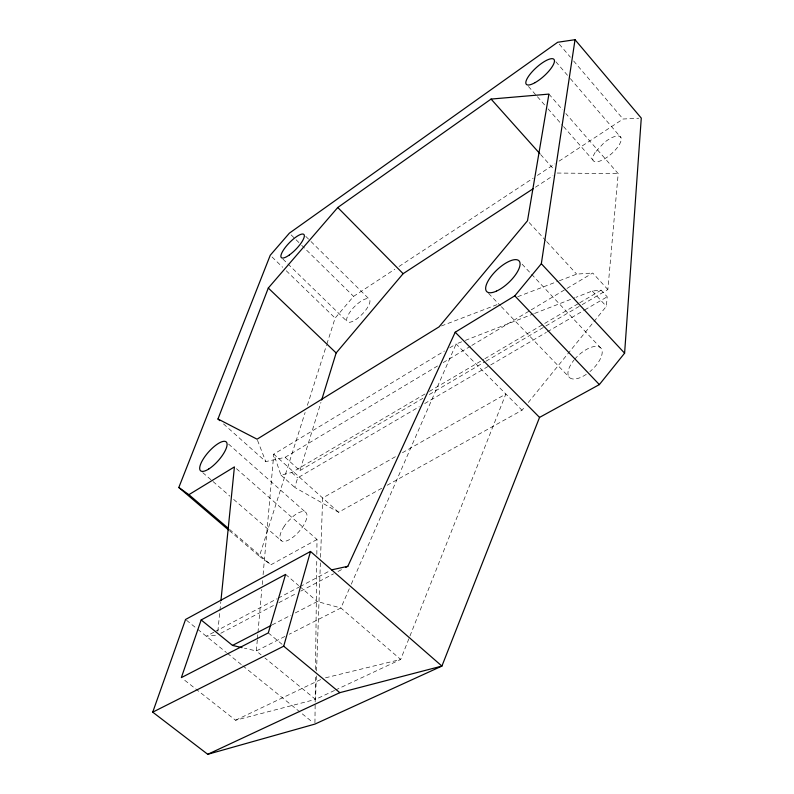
<?xml version="1.0" encoding="UTF-8"?>
<svg xmlns="http://www.w3.org/2000/svg" width="794" height="794" viewBox="0 0 794 794"><rect width="100%" height="100%" fill="white"/><g stroke="black" fill="none" stroke-linecap="round" stroke-linejoin="round"><path stroke-width="0.6" stroke-dasharray="3.97 2.98" d="M314.94 722.848L315.486 674.523M315.536 669.57L316.776 559.304M316.836 554.351L317.005 539.483L234.419 466.902M316.359 675.912L315.526 699.385L235.55 720.237L183.285 679.138M316.538 670.97L320.399 562.241M320.568 557.299L322.672 497.997L397.02 455.786M257.316 639.895L256.333 650.961L261.107 654.871M257.425 638.664L257.861 633.741M257.971 632.51L261.782 589.466M262.219 584.543L262.655 579.62M263.092 574.707L273.771 454.158L444.451 351.027M528.248 402.548L606.348 306.345L607.202 296.787L601.127 290.167L592.215 291.011L576.067 297.293M582.181 304.628L607.847 289.542L618.198 173.638L565.834 113.522M217.844 631.329L219.819 611.698M219.948 610.477L220.811 601.882M381.735 488.26L338.581 512.259L294.753 487.407L297.69 477.859L419.361 406.677M223.491 423.907L265.782 461.592L285.125 457.314L299.924 470.614L320.935 402.369M317.005 539.483L270.933 564.762L259.4 556.296L305.134 412.443M307.377 405.367L326.493 345.231M326.87 344.05L335.118 318.106L353.578 296.38L394.876 269.196M349.3 588.731L340.894 607.986L289.274 634.217M351.276 584.195L456.113 343.981L464.182 340.834M387.135 485.253L522.005 410.24L525.122 406.399M399.015 266.476L533.24 178.134M537.379 175.414L554.927 163.872M559.055 161.152L623.082 119.021L638.842 118.217M535.454 187.225L553.031 175.742M449.751 347.822L456.113 343.981L522.005 410.24M285.125 457.314L437.861 365.796M443.171 362.61L470.743 346.085M471.805 345.45L530.144 310.494M531.206 309.858L592.721 272.997L607.847 289.542M338.581 512.259L273.771 454.158L280.947 475.1L291.755 472.539L425.108 393.933M429.375 391.422L483.784 359.345M484.846 358.719L578.727 303.377M579.799 302.752L601.127 290.167M299.924 470.614L422.874 398.31M429.296 394.539L484.886 361.846M485.958 361.22L544.763 326.632M545.835 326.006L581.119 305.263M424.691 403.56L546.361 332.378M547.433 331.753L583.719 310.523M584.781 309.898L607.202 296.787M402.409 452.729L505.857 394.003L400.672 659.457L335.693 689.926M213.894 632.203L206.271 636.242L217.467 635.011M214.985 631.627L277.116 598.726M278.208 598.15L298.911 587.183M300.003 586.607L330.522 570.449M220.762 633.284L274.436 604.988M278.823 602.676L296.351 593.446M300.737 591.133L333.599 573.814M337.986 571.501L343.455 568.613M272.163 624.898L290.882 615.211M295.289 612.928L317.322 601.534L340.894 607.986L400.672 659.457L323.198 678.374M284.887 636.451L256.333 650.961L244.423 648.192M235.55 720.237L320.974 679.426M334.572 690.452L315.526 699.385L264.928 657.998M465.344 340.388L533.389 313.898M534.551 313.451L574.916 297.74M441.395 325.967L498.046 304.251M517.708 296.728L558.172 281.215M559.333 280.778L576.672 274.128L592.721 272.997M557.17 173.042L618.198 173.638M186.491 620.253L196.852 628.63M197.795 629.384L226.459 652.569M227.421 653.343L241.842 665.005M242.805 665.779L313.005 722.53M268.293 632.897L282.495 644.659M229.446 529.31L270.933 564.762M229.416 530.69L259.4 556.296M285.592 574.39L298.653 585.565M299.586 586.359L317.322 601.534M202.728 472.609L212.097 480.727M213.03 481.541L229.893 496.161M233.644 499.406L281.433 540.823M228.573 444.084L305.333 512.041M280.947 475.1L294.753 487.407M291.755 472.539L297.69 477.859M272.034 256.968L282.694 267.3M286.247 270.744L335.118 318.106M282.922 259.082L347.057 321.451M291.13 234.905L300.807 244.423M301.68 245.296L353.578 296.38M305.769 236.374L310.136 240.681M311.01 241.545L369.468 299.388A15.741 5.399 -45.6 0 1 355.613 319.704A15.741 5.399 -45.6 0 1 349.817 312.28A15.741 5.399 -45.6 0 1 369.468 299.388M488.568 293.423L500.498 305.819M501.351 306.702L569.496 377.537M522.075 264.154L600.453 347.683M529.171 222.548L545.835 240.642M546.669 241.545L576.672 274.128M592.215 291.011L606.348 306.345M540.645 154.552L553.865 169.34M528.427 86.457L536.595 95.786M537.409 96.709L544.763 105.106M548.029 108.838L562.728 125.621M563.551 126.554L592.959 160.11M548.912 94.099L562.609 109.82M555.869 61.753L569.536 77.663M570.34 78.596L620.958 137.56M559.274 44.127L570.439 57.237M573.625 60.979L623.082 119.021M257.504 440.303L265.782 461.592M574.667 359.265A21.517 9.895 -42.9 0 1 600.373 347.613A21.517 9.895 -42.9 0 1 589.873 371.642M586.309 374.321A21.517 9.895 -42.9 0 1 569.199 377.219A21.517 9.895 -42.9 0 1 573.973 360.099M595.143 152.359L593.495 155.435A18.083 6.63 -41.3 0 0 604.77 158.721A18.083 6.63 -41.3 0 0 621.265 138.89A18.083 6.63 -41.3 0 0 604.145 142.632L595.143 152.359M284.222 526.184L281.979 530.035A18.738 7.523 -48.9 0 0 288.371 540.148A18.738 7.523 -48.9 0 0 306.722 518.075A18.738 7.523 -48.9 0 0 293.83 515.782L287.071 522.363L284.222 526.184"/><path stroke-width="1.19" d="M207.74 754.3L339.822 692.666L441.911 666.077L310.504 551.463L185.548 619.489L152.726 712.158L207.74 754.3L314.92 724.088L441.911 666.077L539.543 417.406L599.351 384.594L624.6 353.181L641.274 118.088L575.025 39.7L557.676 42.261L289.373 233.168L270.258 255.241L178.819 487.486L228.474 529.896M220.94 600.651L234.419 466.902L188.903 494.672L178.819 487.486M345.648 567.462L347.841 566.301L455.2 332.22L514.8 295.854L541.339 263.727L575.025 39.7M152.726 712.158L283.716 646.197L310.504 551.463M321.659 400.017L336.15 352.953L403.124 273.682L533.389 188.575M201.17 619.945L181.35 677.619L268.293 632.897L285.592 574.39L201.17 619.945L232.513 645.413L242.041 647.636M217.983 418.994L268.293 288.043L337.758 207.502L491.069 99.071L548.912 94.099L527.504 220.732L439.082 326.85L257.067 439.191L217.983 418.994L219.819 420.631M232.513 645.413L271.062 625.474M331.614 569.874L347.841 566.301M283.716 646.197L339.822 692.666M188.903 494.672L228.503 528.506M268.293 288.043L336.15 352.953M455.2 332.22L539.543 417.406M337.758 207.502L403.124 273.682M514.8 295.854L599.351 384.594M541.339 263.727L624.6 353.181M491.069 99.071L539.821 153.619M496.429 291.13A22.262 8.625 -43.5 0 0 519.911 262.526A22.262 8.625 -43.5 0 0 492.29 274.903A22.262 8.625 -43.5 0 0 496.429 291.13M535.096 82.616A18.599 5.707 -42.1 0 0 554.272 59.878A18.599 5.707 -42.1 0 0 531.077 72.988A18.599 5.707 -42.1 0 0 535.096 82.616M208.723 469.026A19.304 6.501 -48.4 0 0 226.876 442.953A19.304 6.501 -48.4 0 0 204.564 457.046A19.304 6.501 -48.4 0 0 208.723 469.026M289.334 254.993A16.138 4.615 -45.8 0 0 304.033 234.647A16.138 4.615 -45.8 0 0 284.51 248.492A16.138 4.615 -45.8 0 0 289.334 254.993"/></g></svg>
